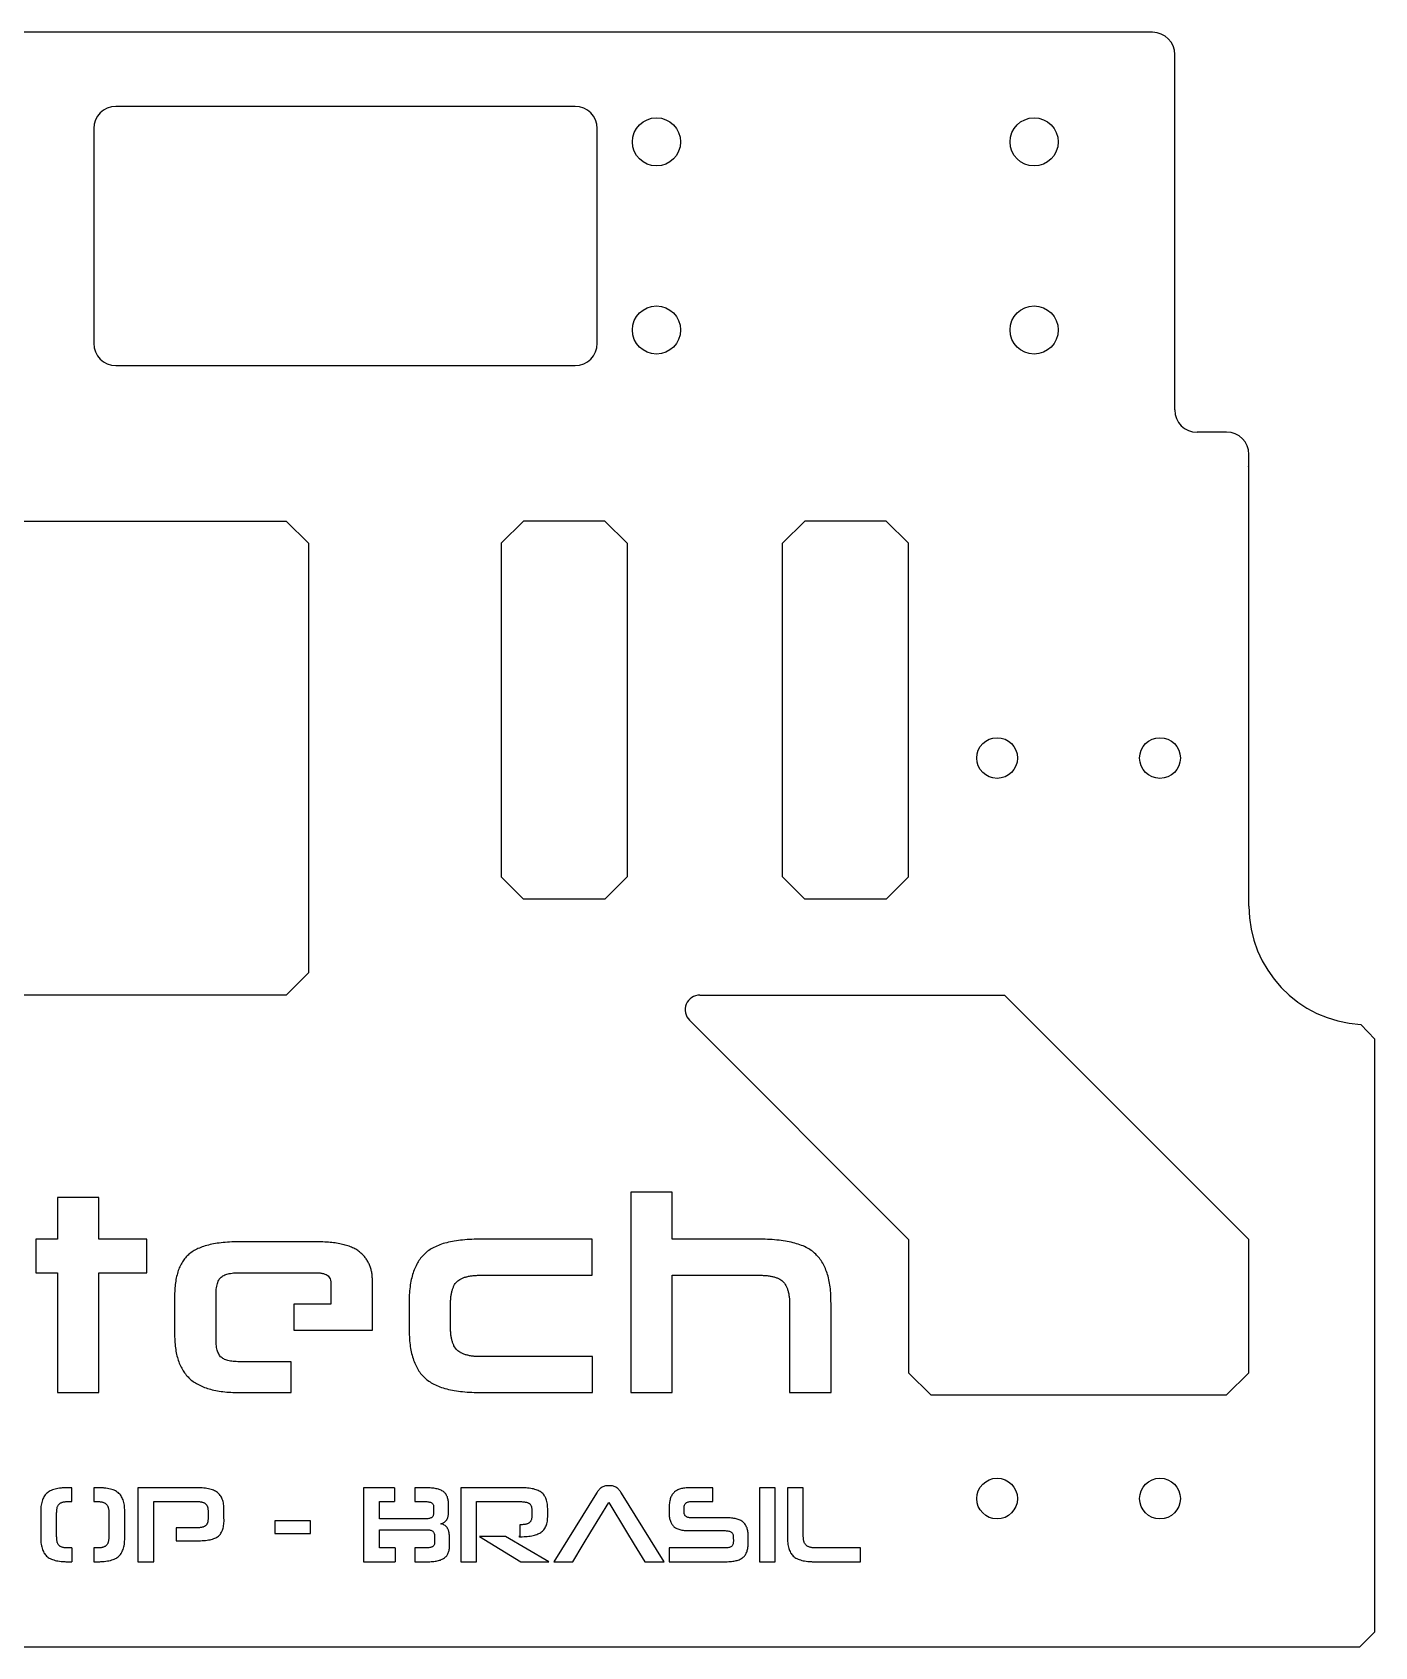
# Model space of a CAD drawing. Header units: millimetres. Extents: x -377 to 17, y -57 to 176.
# Drawn here: x -164.3 to 17, y -42 to 176 of the extents above; entities that cross this region are included whole.
import ezdxf

# ---------------------------------------------------------------- set-up
doc = ezdxf.new("R2010")
doc.units = ezdxf.units.MM

msp = doc.modelspace()

# ---------------------------------------------------------------- linework, layer by layer
at = {"color": 7, "linetype": 'Continuous', "lineweight": 25}
for p, q in [((-13, 176), (-347, 176)), ((-10, 125), (-10, 173)), ((-91, 166), (-153, 166)), ((-156, 163), (-156, 134)), ((-88, 134), (-88, 163)), ((-153, 131), (-91, 131)), ((-3, 122), (-7, 122)), ((0, 117.28), (0, 119)), ((0, 58), (0, 117)), ((-230, 110), (-130, 110)), ((-130, 110), (-127, 107)), ((-100.96, 107), (-97.96, 110)), ((-86.96, 110), (-97.96, 110)), ((-86.96, 110), (-83.96, 107)), ((-62.96, 107), (-59.96, 110)), ((-48.96, 110), (-59.96, 110)), ((-48.96, 110), (-45.96, 107)), ((-127, 107), (-127, 49)), ((-100.96, 107), (-100.96, 61.96)), ((-83.96, 107), (-83.96, 61.96)), ((-62.96, 61.96), (-62.96, 107)), ((-45.96, 61.96), (-45.96, 107)), ((-97.96, 58.96), (-100.96, 61.96)), ((-83.96, 61.96), (-86.96, 58.96)), ((-59.96, 58.96), (-62.96, 61.96)), ((-45.96, 61.96), (-48.96, 58.96)), ((-86.96, 58.96), (-97.96, 58.96)), ((-48.96, 58.96), (-59.96, 58.96)), ((-127, 49), (-130, 46)), ((-130, 46), (-230, 46)), ((-74.13, 46), (-33, 46)), ((0, 13), (-33, 46)), ((-75.54, 42.59), (-45.96, 13)), ((17, 40.03), (15.11, 42.02)), ((17, -40), (17, 40.03)), ((-160.91, 18.67), (-160.91, 13.04)), ((-155.33, 18.67), (-160.91, 18.67)), ((-155.33, 13.04), (-155.33, 18.67)), ((-83.48, 19.37), (-83.48, -7.69)), ((-77.9, 19.37), (-83.48, 19.37)), ((-77.9, 13.03), (-77.9, 19.37)), ((-163.8, 13.04), (-163.8, 8.5)), ((-160.91, 13.04), (-163.8, 13.04)), ((-148.83, 13.04), (-155.33, 13.04)), ((-148.83, 8.5), (-148.83, 13.04)), ((-125.83, 12.68), (-135.8, 12.68)), ((-88.69, 13.03), (-103.59, 13.03)), ((-88.69, 8.16), (-88.69, 13.03)), ((-66.35, 13.02), (-77.9, 13.03)), ((-45.96, 13), (-45.96, -5)), ((0, -5), (0, 13)), ((-163.8, 8.5), (-160.91, 8.5)), ((-160.91, 8.5), (-160.91, -7.69)), ((-155.33, 8.5), (-148.83, 8.5)), ((-155.33, -7.69), (-155.33, 8.5)), ((-135.72, 8.5), (-126.28, 8.5)), ((-123.96, 6.83), (-123.96, 4.24)), ((-118.37, 0.76), (-118.37, 7.28)), ((-103.41, 8.16), (-88.69, 8.16)), ((-77.9, 8.16), (-66.5, 8.16)), ((-77.9, -7.69), (-77.9, 8.16)), ((-145.08, 4.94), (-145.08, 0.35)), ((-139.49, -0.28), (-139.49, 5.31)), ((-128.96, 4.24), (-128.96, 0.76)), ((-123.96, 4.24), (-128.96, 4.24)), ((-113.41, 4.08), (-113.4, 1.29)), ((-107.81, 1.44), (-107.81, 3.89)), ((-62.02, 3.87), (-62.02, -7.69)), ((-56.43, -7.69), (-56.43, 4.06)), ((-128.96, 0.76), (-118.37, 0.76)), ((-129.36, -3.51), (-136.06, -3.51)), ((-129.36, -7.69), (-129.36, -3.51)), ((-88.66, -2.83), (-103.4, -2.83)), ((-88.66, -7.66), (-88.66, -2.83)), ((-42.96, -8), (-45.96, -5)), ((0, -5), (-3, -8)), ((-160.91, -7.69), (-155.33, -7.69)), ((-136.07, -7.69), (-129.36, -7.69)), ((-103.6, -7.66), (-88.66, -7.66)), ((-83.48, -7.69), (-77.9, -7.69)), ((-62.02, -7.69), (-56.43, -7.69)), ((-42.96, -8), (-3, -8)), ((-158.97, -20.54), (-159.4, -20.54)), ((-158.97, -22.4), (-158.97, -20.54)), ((-155.97, -20.54), (-155.97, -22.4)), ((-155.57, -20.54), (-155.97, -20.54)), ((-150.03, -20.54), (-150.03, -30.53)), ((-142.09, -20.54), (-150.03, -20.54)), ((-119.57, -20.54), (-119.57, -30.52)), ((-115.37, -20.54), (-119.57, -20.54)), ((-115.37, -20.54), (-115.37, -22.4)), ((-112.63, -20.54), (-112.63, -22.4)), ((-111.17, -20.54), (-112.63, -20.54)), ((-106.44, -20.53), (-106.44, -30.53)), ((-98.58, -20.53), (-106.44, -20.53)), ((-88.09, -21.25), (-93.88, -30.53)), ((-78.98, -30.53), (-84.74, -21.25)), ((-72.39, -20.54), (-75.48, -20.54)), ((-72.39, -22.4), (-72.39, -20.54)), ((-66.11, -20.53), (-66.11, -30.53)), ((-63.96, -20.53), (-66.11, -20.53)), ((-63.96, -30.53), (-63.96, -20.53)), ((-62.31, -20.53), (-62.31, -27.13)), ((-60.17, -20.53), (-62.31, -20.53)), ((-60.17, -27.04), (-60.17, -20.53)), ((-163.16, -23.93), (-163.16, -27.11)), ((-159.3, -22.4), (-158.97, -22.4)), ((-155.97, -22.4), (-155.66, -22.4)), ((-151.81, -27.11), (-151.81, -23.93)), ((-147.88, -22.4), (-142.14, -22.4)), ((-147.88, -30.53), (-147.88, -22.4)), ((-140.56, -23.84), (-140.56, -24.56)), ((-138.41, -24.65), (-138.41, -23.75)), ((-117.42, -22.4), (-115.37, -22.4)), ((-117.42, -24.72), (-117.42, -22.4)), ((-112.63, -22.4), (-111.35, -22.4)), ((-110.1, -23.2), (-110.1, -23.83)), ((-108.08, -23.69), (-108.08, -22.85)), ((-104.29, -22.4), (-98.73, -22.4)), ((-104.29, -30.53), (-104.29, -22.4)), ((-96.83, -23.68), (-96.83, -24.24)), ((-94.69, -24.27), (-94.68, -23.56)), ((-88.87, -26.5), (-86.45, -22.53)), ((-86.45, -22.53), (-84.04, -26.5)), ((-78.29, -23.32), (-78.29, -23.82)), ((-76.27, -23.72), (-76.27, -23.4)), ((-75.28, -22.4), (-72.39, -22.4)), ((-161.01, -27.03), (-161.01, -24.03)), ((-153.96, -24.03), (-153.96, -27.02)), ((-144.88, -25.94), (-144.88, -27.69)), ((-142.12, -25.94), (-144.88, -25.94)), ((-131.55, -25), (-131.55, -26.73)), ((-126.73, -25), (-131.55, -25)), ((-126.73, -26.73), (-126.73, -25)), ((-111.13, -24.72), (-117.42, -24.72)), ((-98.46, -25.54), (-98.46, -27.14)), ((-70.63, -24.59), (-75.29, -24.59)), ((-144.88, -27.69), (-142.08, -27.69)), ((-131.55, -26.73), (-126.73, -26.73)), ((-117.42, -26.2), (-111.07, -26.2)), ((-117.42, -28.66), (-117.42, -26.2)), ((-109.97, -27.23), (-109.96, -27.85)), ((-107.95, -28.31), (-107.95, -27.42)), ((-103.9, -27.14), (-98.34, -30.53)), ((-100.4, -27.14), (-103.9, -27.14)), ((-94.55, -30.53), (-100.4, -27.14)), ((-98.46, -27.14), (-98.61, -27.14)), ((-91.32, -30.53), (-89.9, -28.21)), ((-89.9, -28.21), (-88.87, -26.5)), ((-84.04, -26.5), (-83, -28.21)), ((-83, -28.21), (-81.56, -30.53)), ((-75.49, -26.33), (-70.73, -26.33)), ((-69.63, -27.22), (-69.62, -27.78)), ((-67.61, -27.93), (-67.61, -27.12)), ((-159.4, -30.52), (-158.97, -30.52)), ((-158.97, -28.66), (-159.3, -28.66)), ((-158.97, -28.66), (-158.97, -30.52)), ((-155.97, -28.66), (-155.97, -30.52)), ((-155.66, -28.66), (-155.97, -28.66)), ((-155.97, -30.52), (-155.57, -30.52)), ((-119.57, -30.52), (-115.3, -30.52)), ((-115.3, -28.66), (-117.42, -28.66)), ((-115.3, -28.66), (-115.3, -30.52)), ((-112.63, -28.66), (-112.63, -30.52)), ((-111.15, -28.66), (-112.63, -28.66)), ((-112.63, -30.52), (-111.03, -30.52)), ((-78.3, -28.66), (-78.3, -30.52)), ((-70.75, -28.66), (-78.3, -28.66)), ((-78.3, -30.52), (-70.63, -30.52)), ((-58.57, -30.52), (-52.46, -30.52)), ((-52.46, -28.66), (-58.38, -28.66)), ((-52.46, -30.52), (-52.46, -28.66)), ((-150.03, -30.53), (-147.88, -30.53)), ((-106.44, -30.53), (-104.29, -30.53)), ((-98.34, -30.53), (-94.55, -30.53)), ((-93.88, -30.53), (-91.32, -30.53)), ((-81.56, -30.53), (-78.98, -30.53)), ((-66.11, -30.53), (-63.96, -30.53)), ((15, -42), (17, -40)), ((-375, -42), (15, -42))]:
    msp.add_line(p, q, dxfattribs=at)
for centre, radius in [((-80, 161.2), 3.25), ((-29, 161.2), 3.25), ((-80, 135.8), 3.25), ((-29, 135.8), 3.25), ((-34, 78), 2.75), ((-12, 78), 2.75), ((-34, -22), 2.75), ((-12, -22), 2.75)]:
    msp.add_circle(centre, radius, dxfattribs=at)
for centre, radius, start, end in [((-13, 173), 3, 0, 90), ((-153, 163), 3, 90, 180), ((-91, 163), 3, 0, 90), ((-153, 134), 3, 180, 270), ((-91, 134), 3, 270, 0), ((-7, 125), 3, 180, 270), ((-3, 119), 3, 0, 90), ((-3, 117), 3, 0, 8.0455), ((-3.31, 116.64), 3.37, 10.9615, 13.3442), ((16, 58), 16, 180, 266.8153), ((-74.13, 44), 2, 90, 225)]:
    msp.add_arc(centre, radius, start, end, dxfattribs=at)
for points, knots in [([(-135.8, 12.68), (-136.22, 12.68), (-137.04, 12.68), (-138.22, 12.61), (-139.29, 12.49), (-140.27, 12.31), (-141.14, 12.07), (-141.91, 11.78), (-142.58, 11.43), (-143.15, 11.01), (-143.63, 10.52), (-144.05, 9.96), (-144.39, 9.31), (-144.66, 8.59), (-144.87, 7.79), (-145.01, 6.91), (-145.08, 5.95), (-145.08, 5.29), (-145.08, 4.94)], [0, 0, 0, 0, 0.089757, 0.172546, 0.248367, 0.317514, 0.380745, 0.438328, 0.490845, 0.539734, 0.586972, 0.635321, 0.686111, 0.739896, 0.797779, 0.859992, 0.9274, 1, 1, 1, 1]), ([(-118.37, 7.28), (-118.37, 7.48), (-118.37, 7.86), (-118.43, 8.42), (-118.54, 8.95), (-118.71, 9.45), (-118.93, 9.93), (-119.2, 10.37), (-119.53, 10.79), (-119.91, 11.17), (-120.36, 11.53), (-120.9, 11.83), (-121.52, 12.08), (-122.22, 12.3), (-123, 12.46), (-123.87, 12.58), (-124.82, 12.66), (-125.48, 12.67), (-125.83, 12.68)], [0, 0, 0, 0, 0.055636, 0.108622, 0.159764, 0.209736, 0.259202, 0.308129, 0.357896, 0.409158, 0.462675, 0.520377, 0.583723, 0.65301, 0.728702, 0.811382, 0.901902, 1, 1, 1, 1]), ([(-103.59, 13.03), (-104.04, 13.03), (-104.91, 13.02), (-106.15, 12.93), (-107.28, 12.79), (-108.31, 12.58), (-109.23, 12.3), (-110.04, 11.94), (-110.75, 11.53), (-111.36, 11.04), (-111.88, 10.47), (-112.3, 9.81), (-112.67, 9.07), (-112.96, 8.24), (-113.18, 7.32), (-113.33, 6.32), (-113.41, 5.23), (-113.41, 4.47), (-113.41, 4.08)], [0, 0, 0, 0, 0.086252, 0.165576, 0.23829, 0.305122, 0.366631, 0.423012, 0.47488, 0.523871, 0.572176, 0.621919, 0.674132, 0.730078, 0.790208, 0.854912, 0.924741, 1, 1, 1, 1]), ([(-56.43, 4.06), (-56.43, 4.46), (-56.43, 5.21), (-56.5, 6.31), (-56.66, 7.31), (-56.87, 8.23), (-57.17, 9.06), (-57.53, 9.81), (-57.98, 10.46), (-58.49, 11.04), (-59.1, 11.53), (-59.82, 11.95), (-60.64, 12.3), (-61.58, 12.57), (-62.62, 12.79), (-63.77, 12.93), (-65.02, 13.03), (-65.9, 13.02), (-66.35, 13.02)], [0, 0, 0, 0, 0.074491, 0.144156, 0.20846, 0.268088, 0.32376, 0.375922, 0.425706, 0.473674, 0.522594, 0.574578, 0.631207, 0.692518, 0.759981, 0.833226, 0.91339, 1, 1, 1, 1]), ([(-139.49, 5.31), (-139.49, 5.48), (-139.49, 5.8), (-139.46, 6.25), (-139.4, 6.66), (-139.31, 7.02), (-139.2, 7.33), (-139.06, 7.61), (-138.89, 7.82), (-138.68, 8), (-138.44, 8.14), (-138.17, 8.26), (-137.86, 8.35), (-137.5, 8.42), (-137.12, 8.47), (-136.69, 8.5), (-136.22, 8.51), (-135.89, 8.5), (-135.72, 8.5)], [0, 0, 0, 0, 0.083511, 0.160461, 0.229641, 0.29154, 0.347711, 0.397756, 0.443824, 0.487754, 0.532951, 0.582247, 0.637248, 0.697637, 0.763023, 0.835363, 0.914908, 1, 1, 1, 1]), ([(-126.28, 8.5), (-126.09, 8.5), (-125.72, 8.5), (-125.22, 8.44), (-124.81, 8.34), (-124.48, 8.19), (-124.23, 7.95), (-124.06, 7.65), (-123.97, 7.26), (-123.97, 6.98), (-123.96, 6.83)], [0, 0, 0, 0, 0.174621, 0.325406, 0.449493, 0.553961, 0.649371, 0.749555, 0.864859, 1, 1, 1, 1]), ([(-107.81, 3.89), (-107.82, 4.09), (-107.82, 4.47), (-107.79, 5.02), (-107.73, 5.52), (-107.63, 5.97), (-107.52, 6.38), (-107.36, 6.73), (-107.18, 7.04), (-106.96, 7.3), (-106.69, 7.52), (-106.38, 7.7), (-106.01, 7.86), (-105.59, 7.97), (-105.12, 8.07), (-104.6, 8.13), (-104.02, 8.16), (-103.62, 8.16), (-103.41, 8.16)], [0, 0, 0, 0, 0.081401, 0.156514, 0.225241, 0.288031, 0.345197, 0.397574, 0.446056, 0.491273, 0.537066, 0.585802, 0.639556, 0.698879, 0.763873, 0.835669, 0.914525, 1, 1, 1, 1]), ([(-66.5, 8.16), (-66.3, 8.16), (-65.9, 8.16), (-65.33, 8.14), (-64.8, 8.08), (-64.33, 7.99), (-63.91, 7.87), (-63.53, 7.72), (-63.21, 7.54), (-62.93, 7.33), (-62.7, 7.07), (-62.5, 6.77), (-62.35, 6.41), (-62.21, 6), (-62.12, 5.54), (-62.05, 5.03), (-62.01, 4.47), (-62.02, 4.07), (-62.02, 3.87)], [0, 0, 0, 0, 0.083267, 0.161242, 0.232181, 0.29634, 0.355742, 0.409325, 0.458825, 0.504821, 0.549978, 0.598738, 0.651535, 0.708536, 0.77226, 0.841082, 0.916921, 1, 1, 1, 1]), ([(-145.08, 0.35), (-145.08, 0), (-145.08, -0.66), (-144.98, -1.62), (-144.83, -2.51), (-144.6, -3.32), (-144.31, -4.06), (-143.95, -4.73), (-143.52, -5.32), (-143.02, -5.84), (-142.44, -6.29), (-141.77, -6.67), (-141.03, -7), (-140.2, -7.26), (-139.28, -7.46), (-138.29, -7.59), (-137.21, -7.68), (-136.46, -7.68), (-136.07, -7.69)], [0, 0, 0, 0, 0.073464, 0.141889, 0.205848, 0.2652, 0.321744, 0.375157, 0.426981, 0.477633, 0.529226, 0.583064, 0.640368, 0.702381, 0.768563, 0.840076, 0.917012, 1, 1, 1, 1]), ([(-113.4, 1.29), (-113.4, 0.9), (-113.41, 0.14), (-113.32, -0.95), (-113.19, -1.95), (-112.96, -2.86), (-112.67, -3.69), (-112.3, -4.44), (-111.88, -5.1), (-111.36, -5.67), (-110.75, -6.16), (-110.04, -6.58), (-109.23, -6.93), (-108.31, -7.2), (-107.28, -7.43), (-106.15, -7.57), (-104.91, -7.66), (-104.04, -7.66), (-103.6, -7.66)], [0, 0, 0, 0, 0.075439, 0.144927, 0.20964, 0.269438, 0.325392, 0.377928, 0.427678, 0.47599, 0.524989, 0.577044, 0.633434, 0.694848, 0.761763, 0.834487, 0.913823, 1, 1, 1, 1]), ([(-103.4, -2.83), (-103.61, -2.83), (-104.01, -2.84), (-104.59, -2.8), (-105.11, -2.74), (-105.58, -2.63), (-105.99, -2.51), (-106.36, -2.35), (-106.68, -2.16), (-106.95, -1.93), (-107.17, -1.67), (-107.36, -1.36), (-107.51, -1), (-107.64, -0.6), (-107.73, -0.16), (-107.79, 0.34), (-107.82, 0.87), (-107.82, 1.25), (-107.81, 1.44)], [0, 0, 0, 0, 0.085625, 0.164051, 0.236096, 0.300732, 0.360474, 0.414714, 0.46504, 0.511475, 0.557911, 0.607202, 0.659762, 0.716631, 0.778902, 0.846374, 0.920247, 1, 1, 1, 1]), ([(-136.06, -3.51), (-136.22, -3.51), (-136.52, -3.52), (-136.96, -3.49), (-137.35, -3.46), (-137.71, -3.39), (-138.03, -3.31), (-138.32, -3.21), (-138.57, -3.07), (-138.78, -2.93), (-138.97, -2.74), (-139.11, -2.51), (-139.24, -2.24), (-139.33, -1.93), (-139.41, -1.57), (-139.47, -1.18), (-139.49, -0.74), (-139.49, -0.44), (-139.49, -0.28)], [0, 0, 0, 0, 0.084691, 0.160742, 0.231182, 0.295545, 0.35388, 0.407789, 0.456593, 0.501984, 0.546744, 0.594547, 0.646375, 0.70458, 0.767423, 0.838205, 0.915284, 1, 1, 1, 1]), ([(-159.4, -20.54), (-159.57, -20.54), (-159.9, -20.54), (-160.38, -20.57), (-160.82, -20.63), (-161.21, -20.71), (-161.57, -20.81), (-161.88, -20.95), (-162.15, -21.1), (-162.38, -21.29), (-162.58, -21.5), (-162.74, -21.75), (-162.88, -22.03), (-162.99, -22.35), (-163.08, -22.69), (-163.13, -23.08), (-163.17, -23.49), (-163.16, -23.78), (-163.16, -23.93)], [0, 0, 0, 0, 0.08697, 0.166889, 0.240125, 0.307479, 0.368922, 0.425278, 0.477372, 0.526024, 0.573943, 0.623191, 0.675495, 0.73121, 0.791037, 0.855194, 0.924862, 1, 1, 1, 1]), ([(-151.81, -23.93), (-151.81, -23.78), (-151.81, -23.49), (-151.84, -23.08), (-151.89, -22.69), (-151.98, -22.35), (-152.09, -22.03), (-152.23, -21.75), (-152.39, -21.5), (-152.59, -21.29), (-152.82, -21.1), (-153.09, -20.94), (-153.4, -20.81), (-153.76, -20.71), (-154.15, -20.63), (-154.59, -20.57), (-155.06, -20.54), (-155.4, -20.54), (-155.57, -20.54)], [0, 0, 0, 0, 0.0750039, 0.1446512, 0.2088137, 0.268646, 0.3243653, 0.3765163, 0.4257682, 0.4736911, 0.5223477, 0.5741396, 0.6308257, 0.6922739, 0.7596334, 0.8328758, 0.9131556, 1, 1, 1, 1]), ([(-138.41, -23.75), (-138.41, -23.61), (-138.41, -23.34), (-138.44, -22.94), (-138.49, -22.58), (-138.58, -22.25), (-138.69, -21.95), (-138.83, -21.69), (-138.99, -21.45), (-139.19, -21.25), (-139.42, -21.07), (-139.68, -20.92), (-139.99, -20.8), (-140.33, -20.7), (-140.72, -20.62), (-141.14, -20.57), (-141.6, -20.54), (-141.92, -20.54), (-142.09, -20.54)], [0, 0, 0, 0, 0.0735573, 0.1423197, 0.2057488, 0.2647366, 0.3198987, 0.3718158, 0.4212064, 0.4694284, 0.518812, 0.5712833, 0.6282868, 0.690548, 0.7586247, 0.8325313, 0.9130285, 1, 1, 1, 1]), ([(-108.08, -22.85), (-108.08, -22.75), (-108.08, -22.56), (-108.11, -22.28), (-108.16, -22.02), (-108.24, -21.78), (-108.34, -21.56), (-108.46, -21.37), (-108.61, -21.2), (-108.78, -21.05), (-108.98, -20.93), (-109.21, -20.82), (-109.47, -20.73), (-109.75, -20.66), (-110.07, -20.6), (-110.41, -20.57), (-110.78, -20.54), (-111.04, -20.54), (-111.17, -20.54)], [0, 0, 0, 0, 0.067507, 0.130548, 0.189206, 0.244617, 0.297288, 0.347719, 0.397123, 0.446883, 0.498362, 0.554192, 0.614232, 0.679347, 0.750671, 0.827444, 0.910503, 1, 1, 1, 1]), ([(-94.68, -23.56), (-94.69, -23.42), (-94.69, -23.15), (-94.73, -22.75), (-94.8, -22.39), (-94.89, -22.07), (-95.02, -21.78), (-95.18, -21.53), (-95.36, -21.31), (-95.58, -21.13), (-95.84, -20.98), (-96.12, -20.85), (-96.44, -20.74), (-96.8, -20.66), (-97.2, -20.6), (-97.63, -20.55), (-98.09, -20.53), (-98.41, -20.53), (-98.58, -20.53)], [0, 0, 0, 0, 0.074122, 0.142, 0.204882, 0.262877, 0.316827, 0.367691, 0.416372, 0.464627, 0.514605, 0.568705, 0.626908, 0.69006, 0.758862, 0.833391, 0.91345, 1, 1, 1, 1]), ([(-86.41, -20.26), (-86.52, -20.26), (-86.72, -20.27), (-87, -20.32), (-87.25, -20.41), (-87.46, -20.53), (-87.65, -20.68), (-87.81, -20.85), (-87.97, -21.04), (-88.05, -21.18), (-88.09, -21.25)], [0, 0, 0, 0, 0.153312, 0.291295, 0.417657, 0.534477, 0.648523, 0.762546, 0.879478, 1, 1, 1, 1]), ([(-84.74, -21.25), (-84.79, -21.18), (-84.87, -21.04), (-85.02, -20.85), (-85.19, -20.68), (-85.37, -20.53), (-85.58, -20.41), (-85.83, -20.32), (-86.11, -20.27), (-86.31, -20.26), (-86.41, -20.26)], [0, 0, 0, 0, 0.121043, 0.238802, 0.353631, 0.467674, 0.58442, 0.709727, 0.847669, 1, 1, 1, 1]), ([(-75.48, -20.54), (-75.6, -20.54), (-75.83, -20.54), (-76.17, -20.57), (-76.48, -20.62), (-76.76, -20.68), (-77.02, -20.77), (-77.25, -20.88), (-77.45, -21.01), (-77.64, -21.16), (-77.8, -21.34), (-77.93, -21.55), (-78.05, -21.78), (-78.14, -22.03), (-78.21, -22.32), (-78.26, -22.63), (-78.29, -22.97), (-78.29, -23.2), (-78.29, -23.32)], [0, 0, 0, 0, 0.077673, 0.149994, 0.217322, 0.280121, 0.33892, 0.394362, 0.447211, 0.498055, 0.549103, 0.601433, 0.656866, 0.715972, 0.779438, 0.847743, 0.921018, 1, 1, 1, 1]), ([(-161.01, -24.03), (-161.01, -23.96), (-161.01, -23.81), (-161, -23.61), (-160.98, -23.42), (-160.95, -23.25), (-160.9, -23.09), (-160.85, -22.96), (-160.77, -22.84), (-160.69, -22.74), (-160.59, -22.65), (-160.47, -22.58), (-160.32, -22.52), (-160.16, -22.47), (-159.97, -22.43), (-159.77, -22.41), (-159.54, -22.39), (-159.38, -22.4), (-159.3, -22.4)], [0, 0, 0, 0, 0.07902, 0.152279, 0.219143, 0.280202, 0.336409, 0.388267, 0.436153, 0.481749, 0.527825, 0.576736, 0.631241, 0.691952, 0.758132, 0.831102, 0.911901, 1, 1, 1, 1]), ([(-155.66, -22.4), (-155.58, -22.4), (-155.43, -22.39), (-155.22, -22.41), (-155.02, -22.43), (-154.84, -22.47), (-154.68, -22.52), (-154.54, -22.58), (-154.42, -22.65), (-154.31, -22.74), (-154.22, -22.84), (-154.15, -22.96), (-154.08, -23.09), (-154.03, -23.25), (-153.99, -23.42), (-153.97, -23.61), (-153.96, -23.81), (-153.96, -23.96), (-153.96, -24.03)], [0, 0, 0, 0, 0.082567, 0.159923, 0.230871, 0.295716, 0.35507, 0.409615, 0.459831, 0.50769, 0.55488, 0.604615, 0.658095, 0.715518, 0.77756, 0.845508, 0.919795, 1, 1, 1, 1]), ([(-142.14, -22.4), (-142.07, -22.4), (-141.94, -22.4), (-141.74, -22.4), (-141.56, -22.43), (-141.39, -22.46), (-141.24, -22.5), (-141.11, -22.56), (-141, -22.62), (-140.9, -22.69), (-140.81, -22.78), (-140.74, -22.89), (-140.68, -23.01), (-140.63, -23.14), (-140.59, -23.3), (-140.57, -23.46), (-140.56, -23.65), (-140.56, -23.78), (-140.56, -23.84)], [0, 0, 0, 0, 0.084275, 0.161876, 0.234117, 0.300299, 0.360394, 0.416095, 0.467566, 0.515727, 0.562876, 0.612569, 0.664737, 0.721402, 0.782432, 0.849011, 0.921673, 1, 1, 1, 1]), ([(-111.35, -22.4), (-111.24, -22.4), (-111.05, -22.4), (-110.77, -22.43), (-110.55, -22.48), (-110.37, -22.56), (-110.24, -22.67), (-110.15, -22.82), (-110.1, -23), (-110.1, -23.13), (-110.1, -23.2)], [0, 0, 0, 0, 0.187216, 0.34525, 0.476704, 0.583677, 0.678511, 0.774832, 0.879603, 1, 1, 1, 1]), ([(-110.1, -23.83), (-110.1, -23.91), (-110.1, -24.05), (-110.14, -24.25), (-110.21, -24.41), (-110.32, -24.54), (-110.46, -24.63), (-110.65, -24.69), (-110.88, -24.72), (-111.04, -24.72), (-111.13, -24.72)], [0, 0, 0, 0, 0.143787, 0.265187, 0.372669, 0.470013, 0.572151, 0.691933, 0.833621, 1, 1, 1, 1]), ([(-109.13, -25.41), (-109.05, -25.39), (-108.91, -25.35), (-108.7, -25.24), (-108.52, -25.1), (-108.39, -24.96), (-108.3, -24.82), (-108.24, -24.71), (-108.2, -24.57), (-108.15, -24.42), (-108.12, -24.26), (-108.1, -24.08), (-108.08, -23.89), (-108.08, -23.76), (-108.08, -23.69)], [0, 0, 0, 0, 0.105556, 0.206779, 0.308641, 0.413216, 0.468542, 0.528588, 0.592008, 0.661827, 0.737062, 0.818439, 0.90597, 1, 1, 1, 1]), ([(-98.73, -22.4), (-98.64, -22.4), (-98.47, -22.4), (-98.23, -22.41), (-98.01, -22.42), (-97.81, -22.44), (-97.63, -22.48), (-97.48, -22.52), (-97.34, -22.57), (-97.22, -22.63), (-97.12, -22.7), (-97.04, -22.79), (-96.97, -22.9), (-96.91, -23.02), (-96.88, -23.16), (-96.85, -23.32), (-96.83, -23.5), (-96.83, -23.62), (-96.83, -23.68)], [0, 0, 0, 0, 0.096836, 0.185747, 0.26777, 0.341537, 0.408187, 0.467935, 0.52021, 0.567621, 0.611582, 0.655688, 0.702382, 0.751924, 0.805457, 0.864924, 0.929071, 1, 1, 1, 1]), ([(-78.29, -23.82), (-78.29, -23.93), (-78.29, -24.13), (-78.27, -24.42), (-78.23, -24.68), (-78.17, -24.93), (-78.09, -25.16), (-77.99, -25.37), (-77.86, -25.55), (-77.72, -25.72), (-77.55, -25.87), (-77.35, -25.99), (-77.12, -26.1), (-76.85, -26.19), (-76.56, -26.25), (-76.23, -26.3), (-75.87, -26.33), (-75.62, -26.33), (-75.49, -26.33)], [0, 0, 0, 0, 0.070545, 0.136024, 0.197282, 0.254696, 0.309218, 0.361615, 0.411557, 0.460619, 0.510983, 0.564273, 0.621855, 0.684566, 0.753523, 0.828764, 0.910668, 1, 1, 1, 1]), ([(-76.27, -23.4), (-76.27, -23.31), (-76.27, -23.14), (-76.23, -22.92), (-76.15, -22.73), (-76.04, -22.59), (-75.89, -22.5), (-75.71, -22.43), (-75.51, -22.4), (-75.36, -22.4), (-75.28, -22.4)], [0, 0, 0, 0, 0.1621266, 0.3006891, 0.4166974, 0.5196391, 0.6213516, 0.7325623, 0.8575755, 1, 1, 1, 1]), ([(-75.29, -24.59), (-75.38, -24.59), (-75.53, -24.58), (-75.74, -24.55), (-75.92, -24.49), (-76.06, -24.4), (-76.16, -24.28), (-76.23, -24.12), (-76.27, -23.93), (-76.27, -23.79), (-76.27, -23.72)], [0, 0, 0, 0, 0.162199, 0.301349, 0.419228, 0.524117, 0.624337, 0.733485, 0.857148, 1, 1, 1, 1]), ([(-140.56, -24.56), (-140.56, -24.62), (-140.56, -24.75), (-140.57, -24.93), (-140.59, -25.09), (-140.63, -25.24), (-140.68, -25.37), (-140.74, -25.48), (-140.81, -25.58), (-140.89, -25.66), (-140.99, -25.74), (-141.1, -25.79), (-141.23, -25.84), (-141.38, -25.88), (-141.54, -25.91), (-141.72, -25.93), (-141.91, -25.94), (-142.05, -25.94), (-142.12, -25.94)], [0, 0, 0, 0, 0.078753, 0.150862, 0.21759, 0.278439, 0.334261, 0.386345, 0.434821, 0.482047, 0.529829, 0.581155, 0.637285, 0.697741, 0.764754, 0.836338, 0.91523, 1, 1, 1, 1]), ([(-142.08, -27.69), (-141.92, -27.69), (-141.59, -27.69), (-141.12, -27.67), (-140.7, -27.62), (-140.31, -27.56), (-139.96, -27.47), (-139.66, -27.36), (-139.39, -27.23), (-139.17, -27.07), (-138.97, -26.89), (-138.81, -26.67), (-138.68, -26.42), (-138.57, -26.13), (-138.49, -25.81), (-138.43, -25.45), (-138.4, -25.06), (-138.41, -24.79), (-138.41, -24.65)], [0, 0, 0, 0, 0.089529, 0.172309, 0.248325, 0.317393, 0.380002, 0.437278, 0.489142, 0.536464, 0.582504, 0.630091, 0.680463, 0.734236, 0.792487, 0.856143, 0.925178, 1, 1, 1, 1]), ([(-107.95, -27.42), (-107.95, -27.34), (-107.96, -27.17), (-107.97, -26.93), (-108, -26.71), (-108.03, -26.51), (-108.08, -26.33), (-108.13, -26.17), (-108.2, -26.04), (-108.3, -25.88), (-108.44, -25.72), (-108.65, -25.57), (-108.88, -25.45), (-109.04, -25.42), (-109.13, -25.41)], [0, 0, 0, 0, 0.099332, 0.19224, 0.2781, 0.356444, 0.42766, 0.492761, 0.551823, 0.606422, 0.707496, 0.803617, 0.899738, 1, 1, 1, 1]), ([(-98.61, -27.14), (-98.45, -27.15), (-98.13, -27.15), (-97.67, -27.13), (-97.25, -27.09), (-96.86, -27.02), (-96.5, -26.95), (-96.18, -26.84), (-95.89, -26.72), (-95.63, -26.58), (-95.4, -26.41), (-95.2, -26.2), (-95.04, -25.96), (-94.91, -25.69), (-94.8, -25.38), (-94.73, -25.04), (-94.69, -24.67), (-94.69, -24.41), (-94.69, -24.27)], [0, 0, 0, 0, 0.086439, 0.167447, 0.242366, 0.311888, 0.37612, 0.436031, 0.491167, 0.542419, 0.591645, 0.64123, 0.691915, 0.744953, 0.801676, 0.86231, 0.928365, 1, 1, 1, 1]), ([(-96.83, -24.24), (-96.83, -24.31), (-96.83, -24.43), (-96.85, -24.61), (-96.88, -24.77), (-96.92, -24.91), (-96.98, -25.04), (-97.05, -25.15), (-97.13, -25.24), (-97.23, -25.31), (-97.35, -25.37), (-97.49, -25.42), (-97.64, -25.46), (-97.82, -25.5), (-98.02, -25.52), (-98.23, -25.53), (-98.38, -25.54), (-98.46, -25.54)], [0, 0, 0, 0, 0.071902, 0.1365762, 0.1965792, 0.2508697, 0.3012492, 0.347765, 0.3933645, 0.4377785, 0.4850081, 0.53808, 0.597401, 0.6637954, 0.7365086, 0.8167238, 0.8999521, 0.8999521, 0.8999521, 0.8999521]), ([(-67.61, -27.12), (-67.61, -27.01), (-67.61, -26.8), (-67.64, -26.5), (-67.69, -26.22), (-67.77, -25.96), (-67.87, -25.73), (-67.98, -25.52), (-68.13, -25.34), (-68.29, -25.17), (-68.49, -25.03), (-68.71, -24.91), (-68.96, -24.81), (-69.24, -24.72), (-69.54, -24.66), (-69.88, -24.62), (-70.25, -24.59), (-70.5, -24.59), (-70.63, -24.59)], [0, 0, 0, 0, 0.070529, 0.13681, 0.198245, 0.25635, 0.310925, 0.362993, 0.413647, 0.463554, 0.515038, 0.569567, 0.628331, 0.691381, 0.759686, 0.833731, 0.913727, 1, 1, 1, 1]), ([(-163.16, -27.11), (-163.16, -27.26), (-163.17, -27.55), (-163.13, -27.97), (-163.08, -28.35), (-162.99, -28.7), (-162.88, -29.02), (-162.74, -29.3), (-162.58, -29.55), (-162.38, -29.77), (-162.15, -29.95), (-161.88, -30.11), (-161.56, -30.24), (-161.21, -30.35), (-160.82, -30.43), (-160.38, -30.49), (-159.9, -30.52), (-159.57, -30.52), (-159.4, -30.52)], [0, 0, 0, 0, 0.075231, 0.145117, 0.2095, 0.269556, 0.325163, 0.377367, 0.427107, 0.474933, 0.523492, 0.575664, 0.631772, 0.6932, 0.760424, 0.833565, 0.91333, 1, 1, 1, 1]), ([(-159.3, -28.66), (-159.38, -28.66), (-159.54, -28.67), (-159.77, -28.65), (-159.97, -28.63), (-160.16, -28.6), (-160.32, -28.55), (-160.47, -28.49), (-160.59, -28.42), (-160.69, -28.34), (-160.78, -28.24), (-160.84, -28.13), (-160.9, -27.99), (-160.95, -27.83), (-160.98, -27.66), (-161, -27.46), (-161.01, -27.25), (-161.01, -27.1), (-161.01, -27.03)], [0, 0, 0, 0, 0.087832, 0.168125, 0.240589, 0.306253, 0.366412, 0.420032, 0.468282, 0.513147, 0.55735, 0.604961, 0.65584, 0.712436, 0.775326, 0.843282, 0.918347, 1, 1, 1, 1]), ([(-153.96, -27.02), (-153.96, -27.1), (-153.96, -27.25), (-153.97, -27.47), (-154, -27.66), (-154.03, -27.83), (-154.08, -27.99), (-154.15, -28.13), (-154.22, -28.24), (-154.31, -28.34), (-154.42, -28.42), (-154.54, -28.49), (-154.68, -28.55), (-154.84, -28.6), (-155.02, -28.63), (-155.22, -28.65), (-155.43, -28.67), (-155.58, -28.66), (-155.66, -28.66)], [0, 0, 0, 0, 0.083347, 0.15938, 0.228356, 0.292179, 0.349925, 0.402362, 0.451759, 0.497507, 0.544104, 0.593599, 0.647186, 0.705922, 0.77018, 0.840555, 0.917338, 1, 1, 1, 1]), ([(-155.57, -30.52), (-155.4, -30.52), (-155.06, -30.52), (-154.59, -30.49), (-154.15, -30.43), (-153.76, -30.35), (-153.4, -30.24), (-153.09, -30.11), (-152.82, -29.95), (-152.59, -29.77), (-152.39, -29.55), (-152.23, -29.3), (-152.09, -29.02), (-151.98, -28.7), (-151.89, -28.35), (-151.84, -27.97), (-151.81, -27.55), (-151.81, -27.26), (-151.81, -27.11)], [0, 0, 0, 0, 0.086401, 0.166547, 0.239713, 0.30696, 0.368409, 0.424862, 0.476748, 0.525323, 0.573166, 0.622924, 0.674988, 0.730614, 0.790691, 0.855096, 0.92498, 1, 1, 1, 1]), ([(-109.96, -27.85), (-109.97, -27.92), (-109.97, -28.05), (-110.02, -28.24), (-110.11, -28.39), (-110.24, -28.5), (-110.41, -28.58), (-110.62, -28.63), (-110.87, -28.66), (-111.05, -28.66), (-111.15, -28.66)], [0, 0, 0, 0, 0.128603, 0.238674, 0.339831, 0.438224, 0.545909, 0.673846, 0.824119, 1, 1, 1, 1]), ([(-111.07, -26.2), (-110.98, -26.2), (-110.8, -26.2), (-110.57, -26.23), (-110.37, -26.3), (-110.21, -26.4), (-110.09, -26.54), (-110.01, -26.73), (-109.97, -26.97), (-109.97, -27.14), (-109.97, -27.23)], [0, 0, 0, 0, 0.156034, 0.290187, 0.403878, 0.503288, 0.600652, 0.712457, 0.843733, 1, 1, 1, 1]), ([(-111.03, -30.52), (-110.89, -30.52), (-110.64, -30.52), (-110.26, -30.5), (-109.92, -30.46), (-109.61, -30.4), (-109.32, -30.34), (-109.07, -30.25), (-108.85, -30.15), (-108.65, -30.02), (-108.48, -29.88), (-108.33, -29.72), (-108.21, -29.54), (-108.11, -29.33), (-108.03, -29.11), (-107.98, -28.86), (-107.95, -28.59), (-107.95, -28.4), (-107.95, -28.31)], [0, 0, 0, 0, 0.091507, 0.175958, 0.254488, 0.326411, 0.3929, 0.453541, 0.509803, 0.561537, 0.611134, 0.66059, 0.710298, 0.761796, 0.815731, 0.872902, 0.93446, 1, 1, 1, 1]), ([(-69.62, -27.78), (-69.63, -27.86), (-69.63, -28.01), (-69.68, -28.21), (-69.76, -28.37), (-69.89, -28.49), (-70.05, -28.57), (-70.25, -28.63), (-70.49, -28.66), (-70.66, -28.66), (-70.75, -28.66)], [0, 0, 0, 0, 0.141975, 0.263556, 0.369196, 0.467924, 0.572368, 0.694048, 0.83494, 1, 1, 1, 1]), ([(-70.73, -26.33), (-70.65, -26.33), (-70.48, -26.34), (-70.24, -26.37), (-70.05, -26.43), (-69.89, -26.53), (-69.77, -26.65), (-69.68, -26.81), (-69.63, -27.01), (-69.63, -27.15), (-69.63, -27.22)], [0, 0, 0, 0, 0.163326, 0.304984, 0.428022, 0.535709, 0.63742, 0.744308, 0.86359, 1, 1, 1, 1]), ([(-70.63, -30.52), (-70.5, -30.52), (-70.25, -30.52), (-69.88, -30.49), (-69.54, -30.45), (-69.24, -30.38), (-68.96, -30.3), (-68.71, -30.2), (-68.49, -30.07), (-68.29, -29.93), (-68.13, -29.76), (-67.98, -29.58), (-67.86, -29.36), (-67.77, -29.12), (-67.69, -28.86), (-67.64, -28.57), (-67.61, -28.26), (-67.61, -28.05), (-67.61, -27.93)], [0, 0, 0, 0, 0.085241, 0.164416, 0.23764, 0.305338, 0.367742, 0.426077, 0.480046, 0.531272, 0.580989, 0.631851, 0.684178, 0.739458, 0.798284, 0.860886, 0.92785, 1, 1, 1, 1]), ([(-62.31, -27.13), (-62.32, -27.28), (-62.32, -27.56), (-62.29, -27.98), (-62.23, -28.36), (-62.15, -28.71), (-62.04, -29.02), (-61.9, -29.3), (-61.73, -29.55), (-61.54, -29.77), (-61.3, -29.95), (-61.03, -30.11), (-60.72, -30.24), (-60.37, -30.35), (-59.98, -30.43), (-59.55, -30.48), (-59.07, -30.52), (-58.74, -30.52), (-58.57, -30.52)], [0, 0, 0, 0, 0.075151, 0.145016, 0.209433, 0.269452, 0.324892, 0.377363, 0.427064, 0.475137, 0.523945, 0.575899, 0.632436, 0.693736, 0.76061, 0.833774, 0.913595, 1, 1, 1, 1]), ([(-58.38, -28.66), (-58.47, -28.66), (-58.62, -28.66), (-58.85, -28.64), (-59.06, -28.62), (-59.25, -28.58), (-59.42, -28.52), (-59.57, -28.46), (-59.69, -28.38), (-59.8, -28.29), (-59.89, -28.18), (-59.97, -28.07), (-60.04, -27.93), (-60.09, -27.78), (-60.13, -27.62), (-60.15, -27.44), (-60.17, -27.24), (-60.17, -27.11), (-60.17, -27.04)], [0, 0, 0, 0, 0.087436, 0.168173, 0.241874, 0.309879, 0.371654, 0.427747, 0.480299, 0.529554, 0.577668, 0.627706, 0.679727, 0.735142, 0.794094, 0.8582, 0.92619, 1, 1, 1, 1])]:
    msp.add_open_spline(points, degree=3, knots=knots, dxfattribs=at)

doc.saveas('drawing.dxf')
